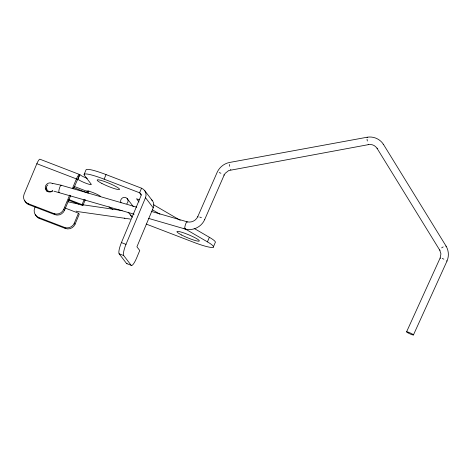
<?xml version="1.0" encoding="UTF-8"?>
<svg xmlns="http://www.w3.org/2000/svg" width="472" height="472" viewBox="0 0 472 472"><rect width="100%" height="100%" fill="white"/><g stroke="black" fill="none" stroke-linecap="round" stroke-linejoin="round"><path stroke-width="0.71" d="M406.598 331.816L440.152 257.972L440.931 253.842L439.739 250.154L377.075 148.361C374.91 145.282 371.995 144.066 368.455 144.638L228.719 170.54L225.244 173.283L224.112 175.195L204.642 219.681C201.444 226.997 192.777 231.215 185.077 228.991L148.285 218.312M408.658 332.312L408.575 332.282A3.758 0.466 24.4 0 0 408.038 332.919A3.758 0.466 24.4 0 0 413.431 334.955L446.978 261.11C449.09 256.32 448.789 250.679 446.117 246.172L383.447 144.379C380.043 138.969 373.346 136.101 367.074 137.246L229.451 162.48C224.117 163.56 219.51 167.2 217.238 172.15L197.768 216.636C196.01 220.666 191.237 222.985 186.995 221.763L151.618 211.497M87.279 178.44A7.357 0.962 22.7 0 1 79.856 174.616L40.173 159.312A6.183 1.357 -69 0 0 36.846 163.713L24.119 194.139A7.522 7.275 -37.4 0 0 28.096 203.65L28.875 204.665L54.752 214.601A7.522 7.275 -37.4 0 0 64.481 210.353L70.706 195.479M35.276 206.624L34.71 207.975A7.522 7.275 -37.4 0 0 38.68 217.486L39.459 218.506L65.343 228.442A7.522 7.275 -37.4 0 0 75.072 224.188L79.249 214.194L78.47 213.179L64.823 207.94M28.096 203.65L53.973 213.586A7.522 7.275 -37.4 0 0 63.702 209.332L69.644 195.137M72.47 188.375L76.429 178.912A6.183 1.357 -69 0 1 79.756 174.51L73.532 188.717M141.323 195.042L139.606 192.794L104.135 179.177A26.078 3.404 22.7 0 0 84.435 175.348L91.22 184.222A7.357 0.962 22.7 0 1 85.928 183.242A7.357 0.962 22.7 0 1 77.939 179.207L79.856 174.616M84.128 174.404L86.046 169.814A26.078 3.404 22.7 0 1 106.052 174.587L141.523 188.204A7.522 7.275 -37.4 0 1 145.494 197.715L153.229 207.822L136.921 246.809L139.753 250.508L136.555 258.149A10.03 2.201 -69 0 1 131.157 265.288L126.59 263.535L119.145 253.8A10.03 2.201 -69 0 1 121.422 242.59L140.927 195.963A2.507 2.425 -37.4 0 0 139.606 192.794L141.523 188.204M38.68 217.486L64.564 227.421A7.522 7.275 -37.4 0 0 74.293 223.173L78.47 213.179M85.314 199.697L82.83 205.633L82.051 204.618L84.258 199.343M104.135 179.177L106.052 174.587M131.157 265.288L123.711 255.553A10.03 2.201 -69 0 1 125.989 244.348L145.494 197.715M146.226 224.082L193.431 242.201A26.078 3.404 22.7 0 0 212.105 247.452A26.078 3.404 22.7 0 0 207.438 241.87L209.356 237.286L194.145 228.418M213.285 247.175L215.202 242.59A26.078 3.404 22.7 0 0 209.356 237.286M441.621 247.883L443.19 246.909M130.49 219.085L76.558 211.415L76.069 210.99M52.693 183.407L61.047 185.213L136.756 207.184M67.874 201.768L78.918 204.187M82.523 204.718L122.171 210.565M53.938 191.178L134.131 214.205M124.856 218.536L124.366 218.117M219.232 172.581L220.896 173.248M199.762 217.067L201.426 217.734M139.234 199.792L136.532 198.753L138.998 201.975M36.846 163.713L76.429 178.912L77.207 179.926M74.316 186.464L87.285 191.443L87.019 192.747L73.366 187.508M68.405 199.373L82.051 204.618M68.499 200.134L82.83 205.633M121.422 242.59L125.989 244.348M119.145 253.8L123.711 255.553M442.211 258.467L443.875 259.169M383.187 144.249L383.494 144.644M377.334 148.491L377.028 148.096M445.857 246.042L446.158 246.437M439.998 250.284L439.697 249.889M367.074 137.246L367.375 137.641M368.455 144.638L368.154 144.243M230.837 169.873L230.537 169.477M153.589 204.777L180.204 220.294M152.303 209.733L159.908 214.164M183.992 228.206L207.438 241.87M132.313 217.226L128.16 212.223M223.811 174.799L224.112 175.195M204.341 219.285L204.642 219.681M198.069 217.031L197.768 216.636M446.677 260.715L446.978 261.11M440.453 258.367L440.152 257.972M127.104 198.505L133.375 206.695M144.562 190.446L152.297 200.553M87.285 191.443L86.883 190.883L87.686 191.054A7.357 0.962 22.7 0 1 94.707 193.29A7.357 0.962 22.7 0 1 100.695 196.6M63.702 209.332L64.481 210.353M74.293 223.173L75.072 224.188M53.973 213.586L54.752 214.601M64.564 227.421L65.343 228.442M131.228 216.241L130.714 214.978M367.328 141.04L367.057 139.269M229.711 166.274L229.439 164.504M408.575 332.282A3.758 0.466 24.4 0 1 413.431 334.955M185.331 228.82A3.758 0.785 -73.8 0 1 185.307 225.079A3.758 0.785 -73.8 0 1 187.295 222.159M59.383 192.269A3.758 0.785 -73.8 0 1 59.36 188.529A3.758 0.785 -73.8 0 1 61.354 185.608M52.746 190.605A3.758 3.634 -37.4 0 1 46.551 187.874M121.027 202.836A3.758 3.634 -37.4 0 1 122.372 197.998A3.758 3.634 -37.4 0 1 127.304 198.747A3.758 3.634 -37.4 0 1 126.82 203.715M112.684 209.338A26.078 3.404 22.7 0 1 108.979 206.878M88.854 190.771A6.183 1.357 -69 0 1 87.998 193.266M39.459 218.506A7.522 7.275 -37.4 0 1 35.459 214.63M52.681 191.018A4.679 4.525 -37.4 0 1 46.457 190.647A4.679 4.525 -37.4 0 1 46.492 184.458A4.679 4.525 -37.4 0 1 52.716 183.75M46.982 191.367A4.679 4.525 -37.4 0 1 47.867 184.918M28.875 204.665A7.522 7.275 -37.4 0 1 24.868 200.789M151.423 199.626A7.522 7.275 -37.4 0 1 153.229 207.822M127.127 263.748A10.03 2.201 -69 0 1 126.59 263.535M101.875 183.431A12.119 1.581 22.7 0 0 119.499 189.419A12.119 1.581 22.7 0 0 103.675 181.218A12.119 1.581 22.7 0 0 101.875 183.431M181.673 235.026A12.119 1.581 22.7 0 0 199.296 241.009A12.119 1.581 22.7 0 0 183.472 232.808A12.119 1.581 22.7 0 0 181.673 235.026"/></g></svg>
